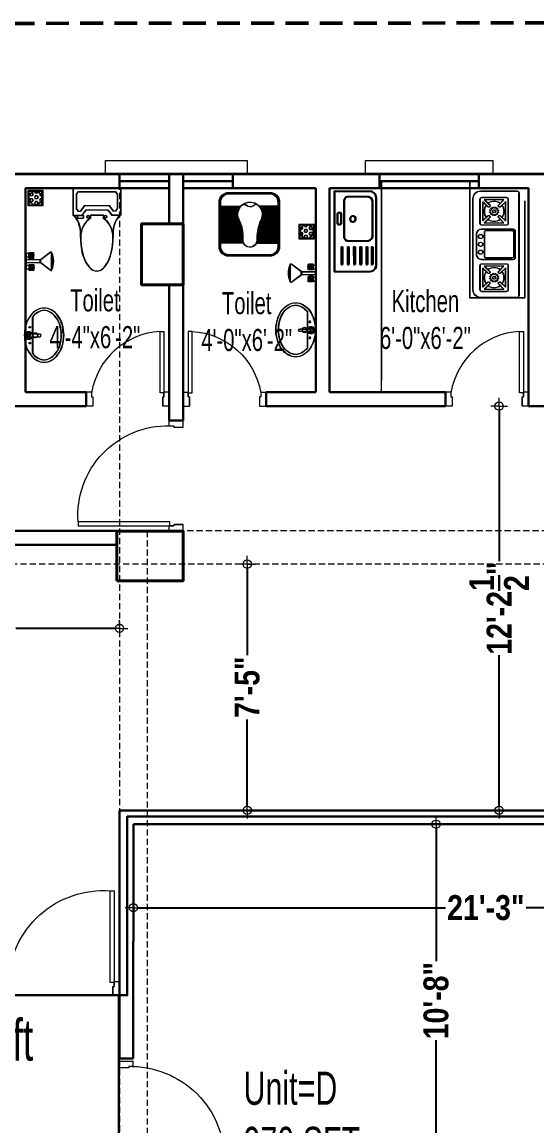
# Model space of a CAD drawing. Header units: inches. Extents: x 64086 to 138972, y -13497 to 16809.
# Drawn here: x 69015.2 to 69201.4, y -4520.2 to -4120.6 of the extents above; entities that cross this region are included whole.
import ezdxf

# ---------------------------------------------------------------- set-up
doc = ezdxf.new("R2010")
doc.units = ezdxf.units.IN
doc.header["$LTSCALE"] = 0.5
doc.header["$MEASUREMENT"] = 0
doc.header["$PDMODE"] = 2
doc.linetypes.add('DASHED', pattern=[0.75, 0.5, -0.25])
doc.layers.get('0').update_dxf_attribs({"lineweight": 13})
for name, color, linetype, lineweight in [('A-TOIL', 6, 'Continuous', 15), ('BEAM 2', 87, 'Continuous', 15), ('Boundary', 6, 'DASHED', 50), ('Column', 1, 'Continuous', 40), ('DIM', 5, 'Continuous', 13), ('e-tv+tel', 5, 'Continuous', 25), ('eq1', 113, 'Continuous', 25), ('f2', 94, 'Continuous', 25), ('fur', 42, 'Continuous', 15), ('FURNITUER', 45, 'Continuous', 15), ('P-BASIN1', 6, 'Continuous', 15), ('P-COMMODE', 6, 'Continuous', 15), ('P-FLOOR-DRAIN', 4, 'Continuous', 15), ('P-SHOWER', 7, 'Continuous', 15), ('railing', 30, 'Continuous', 15), ('Raling', 35, 'Continuous', 20), ('Text-2', 7, 'Continuous', 18), ('W. LIGHT', 6, 'Continuous', 15), ('WALL', 7, 'Continuous', 30), ('Wall_20', 253, 'Continuous', 20)]:
    doc.layers.add(name, color=color, linetype=linetype, lineweight=lineweight)
doc.styles.get("Standard").update_dxf_attribs({"font": 'ARIALNB.TTF'})
doc.styles.add('STYLE1', font='ARIALN.TTF', dxfattribs={"width": 0.8})
doc.dimstyles.new('Column Dim', dxfattribs={"dimtxt": 9, "dimasz": 1.5, "dimexe": 13.25, "dimexo": 11, "dimgap": 1, "dimtad": 0, "dimdec": 1, "dimzin": 0, "dimdsep": 46, "dimlunit": 4, "dimtxsty": 'Standard', "dimblk": 'DIM', "dimcen": 0, "dimse1": 1, "dimse2": 1, "dimclrd": 5, "dimclre": 5, "dimclrt": 7, "dimadec": 0, "dimazin": 0, "dimtfac": 1, "dimtdec": 1, "dimtofl": 0, "dimtmove": 2, "dimatfit": 3, "dimldrblk": 'DIM', "dimfxl": 1, "dimtolj": 1, "dimtzin": 0, "dimarcsym": 0})
pattern_1 = [(225, (19362.28457, 30685.39488), (-0.0883883476, 0.0883883476), [])]

# ---------------------------------------------------------------- blocks, each defined once
blk = doc.blocks.new('toilet d')
at = {"layer": 'railing'}
for p, q in [((98951.72, -21113.88), (98951.72, -21091.64)), ((98951.72, -21091.64), (98953.15, -21091.64)), ((98953.15, -21091.64), (98953.15, -21113.88)), ((98925.06, -21118.64), (98925.06, -21113.64)), ((98927, -21113.64), (98925.06, -21113.64)), ((98926.96, -21113.88), (98926.96, -21115.31)), ((98926.96, -21113.88), (98926.96, -21115.31)), ((98926.96, -21115.31), (98927.44, -21115.31)), ((98927.44, -21115.31), (98927.44, -21118.64)), ((98927.44, -21115.31), (98927.44, -21118.64)), ((98953.15, -21113.88), (98951.72, -21113.88)), ((98952.68, -21115.31), (98952.68, -21118.64)), ((98952.68, -21118.64), (98952.68, -21115.31)), ((98952.68, -21115.31), (98953.15, -21115.31)), ((98955.06, -21113.64), (98953.15, -21113.64)), ((98953.15, -21113.88), (98953.15, -21115.31)), ((98953.15, -21115.31), (98953.15, -21113.88)), ((98955.06, -21113.64), (98955.06, -21118.64)), ((98927.44, -21118.64), (98925.06, -21118.64)), ((98955.06, -21118.64), (98952.68, -21118.64))]:
    blk.add_line(p, q, dxfattribs=at)
blk.add_arc((98953.17, -21118.15), 26.55, 93.112, 170.7406, dxfattribs=at)
blk = doc.blocks.new('r432tg')
at = {"layer": 'railing'}
for p, q in [((152432.88, -26923.5), (152430.5, -26923.5)), ((152430.5, -26923.5), (152430.5, -26928.5)), ((152432.88, -26926.83), (152432.88, -26923.5)), ((152432.88, -26926.83), (152432.88, -26923.5)), ((152470.12, -26926.83), (152470.12, -26923.5)), ((152472.5, -26923.5), (152470.12, -26923.5)), ((152470.12, -26923.5), (152470.12, -26926.83)), ((152472.5, -26928.5), (152472.5, -26923.5)), ((152432.4, -26928.5), (152430.5, -26928.5)), ((152432.4, -26928.26), (152432.4, -26926.83)), ((152432.4, -26928.26), (152432.4, -26926.83)), ((152432.4, -26926.83), (152432.88, -26926.83)), ((152469.17, -26928.26), (152469.17, -26961.45)), ((152470.6, -26928.26), (152469.17, -26928.26)), ((152470.12, -26926.83), (152470.6, -26926.83)), ((152470.6, -26928.26), (152470.6, -26926.83)), ((152470.6, -26926.83), (152470.6, -26928.26)), ((152470.6, -26961.45), (152470.6, -26928.26)), ((152472.5, -26928.5), (152470.6, -26928.5)), ((152469.17, -26961.45), (152470.6, -26961.45))]:
    blk.add_line(p, q, dxfattribs=at)
blk.add_arc((152466.55, -26927.4), 34.15, 181.4428, 274.4026, dxfattribs=at)
blk = doc.blocks.new('door-3')
at = {"layer": 'railing'}
for p, q in [((98873.42, -21113.88), (98873.42, -21080.69)), ((98873.42, -21080.69), (98874.85, -21080.69)), ((98874.85, -21080.69), (98874.85, -21113.88)), ((98836.75, -21118.64), (98836.75, -21113.64)), ((98838.65, -21113.64), (98836.75, -21113.64)), ((98838.66, -21113.88), (98838.66, -21115.31)), ((98838.66, -21113.88), (98838.66, -21115.31)), ((98838.66, -21115.31), (98839.13, -21115.31)), ((98839.13, -21115.31), (98839.13, -21118.64)), ((98839.13, -21115.31), (98839.13, -21118.64)), ((98874.85, -21113.88), (98873.42, -21113.88)), ((98874.37, -21115.31), (98874.37, -21118.64)), ((98874.37, -21118.64), (98874.37, -21115.31)), ((98874.37, -21115.31), (98874.85, -21115.31)), ((98876.75, -21113.64), (98874.85, -21113.64)), ((98874.85, -21113.88), (98874.85, -21115.31)), ((98874.85, -21115.31), (98874.85, -21113.88)), ((98876.75, -21113.64), (98876.75, -21118.64)), ((98839.13, -21118.64), (98836.75, -21118.64)), ((98876.75, -21118.64), (98874.37, -21118.64))]:
    blk.add_line(p, q, dxfattribs=at)
blk.add_arc((98871.12, -21113.08), 32.47, 85.9343, 181.4162, dxfattribs=at)
blk = doc.blocks.new('RFG')
at = {"layer": 'eq1'}
for p, q in [((58975.63, -1234.82), (58975.16, -1234.82)), ((58978, -1234.82), (58977.52, -1234.82)), ((58980.84, -1234.82), (58980.36, -1234.82)), ((58983.67, -1234.82), (58983.2, -1234.82)), ((58986.51, -1234.82), (58986.04, -1234.82)), ((58989.35, -1234.82), (58988.88, -1234.82)), ((58975.63, -1242.84), (58975.16, -1242.84)), ((58978, -1242.84), (58977.52, -1242.84)), ((58980.84, -1242.84), (58980.36, -1242.84)), ((58983.67, -1242.84), (58983.2, -1242.84)), ((58986.51, -1242.84), (58986.04, -1242.84)), ((58989.35, -1242.84), (58988.88, -1242.84))]:
    blk.add_line(p, q, dxfattribs=at)
for points in [[(58976.37, -1209.78), (58992.47, -1209.78), (58992.45, -1245.97), (58976.37, -1245.97, -0.414214), (58973.53, -1243.14), (58973.53, -1212.62, -0.414214)], [(58988.15, -1221.65), (58988.15, -1230.22, -0.414214), (58986.26, -1232.11), (58977.49, -1232.11, -0.414214), (58975.12, -1229.74), (58975.12, -1214.61, -0.414214), (58977.49, -1212.24), (58986.26, -1212.24, -0.414214), (58988.15, -1214.13)], [(58990.06, -1219.46), (58990.42, -1219.46, -0.414214), (58991.13, -1220.17), (58991.13, -1223.99, -0.414214), (58990.42, -1224.7), (58990.06, -1224.7, -0.414214), (58989.35, -1223.99), (58989.35, -1220.17, -0.414214)]]:
    blk.add_lwpolyline(points, format="xyb", close=True, dxfattribs=at)
for points in [[(58975.16, -1234.82), (58975.16, -1242.84)], [(58975.63, -1234.82), (58975.63, -1242.84)], [(58977.52, -1234.82), (58977.52, -1242.84)], [(58978, -1234.82), (58978, -1242.84)], [(58980.36, -1234.82), (58980.36, -1242.84)], [(58980.84, -1234.82), (58980.84, -1242.84)], [(58983.2, -1234.82), (58983.2, -1242.84)], [(58983.67, -1234.82), (58983.67, -1242.84)], [(58986.04, -1234.82), (58986.04, -1242.84)], [(58986.51, -1234.82), (58986.51, -1242.84)], [(58988.88, -1234.82), (58988.88, -1242.84)], [(58989.35, -1234.82), (58989.35, -1242.84)]]:
    blk.add_lwpolyline(points, dxfattribs=at)
blk.add_circle((58984.09, -1222.25), 1.28, dxfattribs=at)
blk = doc.blocks.new('p-basin11')
at = {"lineweight": 13}
for p, q in [((-0.49, 4.45), (-0.49, 0.85)), ((0.5, 0.86), (0.5, 4.45)), ((-7.44, 1.49), (7.15, 1.49))]:
    blk.add_line(p, q, dxfattribs=at)
for centre, radius in [((-3.35, 0.44), 0.298), ((-0.08, 2.58), 0.99), ((0, 0), 0.495), ((3.06, 0.44), 0.298)]:
    blk.add_circle(centre, radius, dxfattribs=at)
for centre, radius, start, end in [((-1.18, 2.6), 11.33, 106.7647, 126.0274), ((-0.15, -0.85), 14.92, 90, 106.7647), ((-0.15, -0.85), 14.92, 73.2353, 90), ((0.89, 2.6), 11.33, 53.9726, 73.2353), ((-5.2, 6.16), 5.84, 150.3366, 180), ((-2.77, 4.78), 8.63, 126.0274, 150.3366), ((-2.77, 4.78), 7.64, 126.0274, 150.3366), ((-2.77, 4.78), 7.64, 126.0274, 150.3366), ((-1.18, 2.6), 10.34, 106.7647, 126.0274), ((-1.18, 2.6), 10.34, 106.7647, 126.0274), ((-0.15, -0.85), 13.93, 90, 106.7647), ((-0.15, -0.85), 13.93, 90, 106.7647), ((-0.15, -0.85), 13.93, 73.2353, 90), ((-0.15, -0.85), 13.93, 73.2353, 90), ((0.89, 2.6), 10.34, 53.9726, 73.2353), ((0.89, 2.6), 10.34, 53.9726, 73.2353), ((2.48, 4.78), 7.64, 29.6634, 53.9726), ((2.48, 4.78), 8.63, 29.6634, 53.9726), ((4.9, 6.16), 5.84, 0, 29.6634), ((-5.2, 6.16), 5.84, 180, 209.6634), ((-5.2, 6.16), 4.85, 150.3366, 180), ((-5.2, 6.16), 4.85, 150.3366, 180), ((-5.2, 6.16), 4.85, 180, 209.6634), ((0, 4.45), 0.495, 0, 180), ((4.9, 6.16), 4.85, 0, 29.6634), ((4.9, 6.16), 4.85, 360, 29.6634), ((4.9, 6.16), 4.85, 330.3366, 0), ((4.9, 6.16), 5.84, 330.3366, 0), ((-2.77, 7.54), 8.63, 209.6634, 233.9726), ((-2.77, 7.54), 7.64, 209.6634, 232.3), ((-1.18, 9.72), 11.33, 233.9726, 253.2353), ((0, 0), 1.48, 109.6514, 70.3603), ((0, 0), 0.99, 120.3431, 59.7554), ((0.89, 9.72), 11.33, 286.7647, 306.0274), ((2.48, 7.54), 7.64, 307.7, 330.3366), ((2.48, 7.54), 8.63, 306.0274, 330.3366), ((-0.15, 13.16), 14.92, 253.2353, 270), ((-0.15, 13.16), 14.92, 270, 286.7647)]:
    blk.add_arc(centre, radius, start, end, dxfattribs=at)
blk = doc.blocks.new('pp-sh')
at = {"ltscale": 0.01}
h = blk.add_hatch(dxfattribs=at)
h.set_pattern_fill('ANSI31', color=256, style=0)
h.set_pattern_definition(pattern_1)
h.paths.add_polyline_path([(18743.58, 25839.35), (18749.1, 25839.35, 0.199471)])
h = blk.add_hatch(dxfattribs=at)
h.set_pattern_fill('ANSI31', color=256, style=0)
h.set_pattern_definition(pattern_1)
h.paths.add_polyline_path([(18745.89, 25835.65), (18746.8, 25835.65, -0.163612), (18746.84, 25835.78), (18745.84, 25835.78, -0.163612)])
for p, q in [((18743.4, 25839), (18745.84, 25835.78)), ((18749.1, 25839.35), (18743.58, 25839.35)), ((18749.28, 25839), (18746.84, 25835.78)), ((18746.84, 25835.78), (18745.84, 25835.78)), ((18746.8, 25835.65), (18745.89, 25835.65)), ((18745.89, 25835.65), (18745.89, 25831.13)), ((18746.8, 25835.65), (18746.8, 25831.13)), ((18745.28, 25833.51), (18743.51, 25833.51)), ((18743.51, 25832.08), (18743.51, 25833.51)), ((18745.28, 25832.08), (18743.51, 25832.08)), ((18743.8, 25832.04), (18743.8, 25831.13)), ((18748.88, 25831.13), (18743.8, 25831.13)), ((18743.95, 25832.08), (18743.95, 25833.51)), ((18744.54, 25833.62), (18744.26, 25833.62)), ((18744.26, 25833.59), (18744.26, 25833.62)), ((18744.4, 25833.59), (18744.4, 25833.62)), ((18744.4, 25832.08), (18744.4, 25833.51)), ((18744.54, 25833.59), (18744.54, 25833.62)), ((18744.84, 25832.08), (18744.84, 25833.51)), ((18744.99, 25832.04), (18744.99, 25831.13)), ((18745.28, 25832.08), (18745.28, 25833.51)), ((18746.8, 25831.13), (18745.89, 25831.13)), ((18747.4, 25832.08), (18747.4, 25833.51)), ((18747.4, 25833.51), (18749.17, 25833.51)), ((18747.4, 25832.08), (18749.17, 25832.08)), ((18747.69, 25832.04), (18747.69, 25831.13)), ((18747.84, 25832.08), (18747.84, 25833.51)), ((18748.15, 25833.59), (18748.15, 25833.62)), ((18748.15, 25833.62), (18748.42, 25833.62)), ((18748.29, 25833.59), (18748.29, 25833.62)), ((18748.29, 25832.08), (18748.29, 25833.51)), ((18748.42, 25833.59), (18748.42, 25833.62)), ((18748.73, 25832.08), (18748.73, 25833.51)), ((18748.88, 25832.04), (18748.88, 25831.13)), ((18749.17, 25832.08), (18749.17, 25833.51))]:
    blk.add_line(p, q, dxfattribs=at)
for centre, radius, start, end in [((18743.58, 25839.13), 0.222, 90, 216.0286), ((18746.34, 25832.71), 7.19, 67.4384, 112.5616), ((18749.1, 25839.13), 0.222, 323.9714, 90), ((18745.67, 25835.65), 0.222, 0, 37.1678), ((18747.02, 25835.65), 0.222, 142.8322, 180), ((18743.73, 25832.87), 0.68, 70.9882, 109.0118), ((18743.73, 25832.72), 0.68, 250.9882, 289.0118), ((18743.73, 25833.55), 0, 152.3346, 180), ((18744.4, 25832.37), 1.22, 68.7379, 111.2621), ((18744.18, 25832.87), 0.68, 70.9882, 109.0118), ((18744.18, 25832.72), 0.68, 250.9882, 289.0118), ((18744.62, 25832.87), 0.68, 70.9882, 109.0118), ((18744.62, 25832.72), 0.68, 250.9882, 289.0118), ((18745.06, 25832.87), 0.68, 70.9882, 109.0118), ((18745.06, 25832.72), 0.68, 250.9882, 289.0118), ((18747.62, 25832.87), 0.68, 70.9882, 109.0118), ((18747.62, 25832.72), 0.68, 250.9882, 289.0118), ((18748.29, 25832.37), 1.22, 68.7379, 111.2621), ((18748.06, 25832.87), 0.68, 70.9882, 109.0118), ((18748.06, 25832.72), 0.68, 250.9882, 289.0118), ((18748.51, 25832.87), 0.68, 70.9882, 109.0118), ((18748.51, 25832.72), 0.68, 250.9882, 289.0118), ((18748.95, 25832.87), 0.68, 70.9882, 109.0118), ((18748.95, 25832.72), 0.68, 250.9882, 289.0118), ((18748.95, 25833.55), 0, 0, 27.6654)]:
    blk.add_arc(centre, radius, start, end, dxfattribs=at)
blk = doc.blocks.new('*X21')
at = {"color": 0}
for p, q in [((348.86, 2156.4), (349.37, 2156.4)), ((349.22, 2157.49), (349.37, 2157.49)), ((349.37, 2156.4), (349.69, 2156.94)), ((349.69, 2156.94), (349.37, 2157.49)), ((350.31, 2158.03), (350.62, 2158.57)), ((350.62, 2157.49), (350.31, 2158.03)), ((350.31, 2155.86), (350.62, 2156.4)), ((350.62, 2158.57), (351.25, 2158.57)), ((350.62, 2157.49), (351.25, 2157.49)), ((350.62, 2156.4), (351.25, 2156.4)), ((351.56, 2158.03), (351.25, 2158.57)), ((351.25, 2157.49), (351.56, 2158.03)), ((351.56, 2155.86), (351.25, 2156.4)), ((352.19, 2156.94), (352.5, 2157.49)), ((352.5, 2156.4), (352.19, 2156.94)), ((352.5, 2157.49), (353.12, 2157.49)), ((352.5, 2156.4), (353.12, 2156.4)), ((353.12, 2156.4), (353.44, 2156.94)), ((353.44, 2156.94), (353.12, 2157.49)), ((349, 2155.32), (349.37, 2155.32)), ((349.69, 2154.78), (349.37, 2155.32)), ((349.51, 2154.48), (349.69, 2154.78)), ((350.62, 2155.32), (350.31, 2155.86)), ((350.41, 2153.86), (350.62, 2154.24)), ((350.62, 2155.32), (351.25, 2155.32)), ((350.62, 2154.24), (351.25, 2154.24)), ((351.25, 2155.32), (351.56, 2155.86)), ((351.56, 2153.7), (351.25, 2154.24)), ((351.56, 2153.69), (351.56, 2153.7)), ((352.19, 2154.78), (352.5, 2155.32)), ((352.5, 2154.24), (352.19, 2154.78)), ((352.5, 2155.32), (353.12, 2155.32)), ((352.5, 2154.24), (352.92, 2154.24)), ((353.43, 2154.79), (353.12, 2155.32))]:
    blk.add_line(p, q, dxfattribs=at)
blk = doc.blocks.new('P-FLOOR')
at = {"layer": 'P-FLOOR-DRAIN'}
for points in [[(-2.08, 5.48), (-2.08, 0.98), (2.42, 0.98), (2.42, 5.48)], [(-1.85, 5.25), (-1.85, 1.2), (2.2, 1.2), (2.2, 5.25)]]:
    blk.add_lwpolyline(points, close=True, dxfattribs=at)
blk.add_circle((0.17, 3.23), 2.02, dxfattribs=at)
at = {"layer": 'P-FLOOR-DRAIN', "xscale": 0.8, "yscale": 0.8, "zscale": 0.8, "rotation": 270}
blk.add_blockref('*X21', (-1724.74, 284.25), dxfattribs=at)
blk = doc.blocks.new('A$C31E24FA5')
at = {"layer": 'fur'}
for p, q in [((0.5, 17.93), (7.16, 17.93)), ((0.5, 17.43), (6.8, 17.43)), ((0.5, 16.93), (6.54, 16.93)), ((0.5, 16.43), (6.35, 16.43)), ((14.06, 17.93), (21.26, 17.93)), ((14.42, 17.43), (21.26, 17.43)), ((14.68, 16.93), (21.26, 16.93)), ((14.87, 16.43), (21.26, 16.43)), ((0.5, 15.93), (6.23, 15.93)), ((0.5, 15.43), (6.2, 15.43)), ((0.5, 14.93), (6.21, 14.93)), ((0.5, 14.43), (6.27, 14.43)), ((0.5, 13.93), (6.37, 13.93)), ((0.5, 13.43), (6.52, 13.43)), ((0.5, 12.93), (6.71, 12.93)), ((0.5, 12.43), (6.97, 12.43)), ((14.27, 12.43), (21.26, 12.43)), ((14.5, 12.93), (21.26, 12.93)), ((14.74, 13.43), (21.26, 13.43)), ((14.91, 13.93), (21.26, 13.93)), ((14.99, 15.93), (21.26, 15.93)), ((15.02, 14.43), (21.26, 14.43)), ((15.06, 15.43), (21.26, 15.43)), ((15.06, 14.93), (21.26, 14.93)), ((0.5, 11.93), (7.17, 11.93)), ((0.5, 11.43), (7.32, 11.43)), ((0.5, 10.93), (7.45, 10.93)), ((0.5, 10.43), (7.57, 10.43)), ((0.5, 9.93), (7.68, 9.93)), ((0.5, 9.43), (7.78, 9.43)), ((0.5, 8.93), (7.87, 8.93)), ((0.5, 8.43), (7.94, 8.43)), ((13.21, 8.43), (21.26, 8.43)), ((13.27, 8.93), (21.26, 8.93)), ((13.35, 9.43), (21.26, 9.43)), ((13.45, 9.93), (21.26, 9.93)), ((13.57, 10.43), (21.26, 10.43)), ((13.71, 10.93), (21.26, 10.93)), ((13.87, 11.43), (21.26, 11.43)), ((14.06, 11.93), (21.26, 11.93)), ((0.5, 7.93), (8, 7.93)), ((0.5, 7.43), (8.06, 7.43)), ((0.5, 6.93), (8.1, 6.93)), ((0.5, 6.43), (8.12, 6.43)), ((0.5, 5.93), (8.14, 5.93)), ((0.5, 5.43), (8.16, 5.43)), ((0.5, 4.93), (8.29, 4.93)), ((13.06, 4.93), (21.26, 4.93)), ((13.13, 6.93), (21.26, 6.93)), ((13.14, 7.43), (21.26, 7.43)), ((13.15, 6.43), (21.26, 6.43)), ((13.16, 7.93), (21.26, 7.93)), ((13.18, 5.43), (21.26, 5.43)), ((13.21, 5.93), (21.26, 5.93))]:
    blk.add_line(p, q, dxfattribs=at)
for points in [[(3.5, 0), (18.26, 0, 0.414214), (21.76, 3.5), (21.76, 19.59, 0.414214), (18.26, 23.09), (3.5, 23.09, 0.414214), (0, 19.59), (0, 3.5, 0.414214)], [(3.5, 0.5), (18.26, 0.5, 0.414214), (21.26, 3.5), (21.26, 19.59, 0.414214), (18.26, 22.59), (3.5, 22.59, 0.414214), (0.5, 19.59), (0.5, 3.5, 0.414214)], [(14.5, 12.93, 1.187601), (6.22, 15.87, 0.159476), (7.07, 12.25, -0.071892), (8.14, 5.92, 1.143323), (13.15, 6.33, -0.127468)]]:
    blk.add_lwpolyline(points, format="xyb", close=True, dxfattribs=at)
for points in [[(8.4, 4.67), (0.5, 4.67), (0.5, 18.07), (7.27, 18.07)], [(12.95, 4.67), (21.26, 4.67), (21.26, 18.07), (13.95, 18.07)]]:
    blk.add_lwpolyline(points, dxfattribs=at)
blk.add_arc((10.58, 20.16), 2.31, 208.2976, 332.3555, dxfattribs=at)
blk = doc.blocks.new('BURNER')
at = {"layer": 'fur'}
for points in [[(-21, -15), (-21, -0.75, -0.414214), (-20.25, 0), (20.25, 0, -0.414214), (21, -0.75), (21, -15, -0.414214), (18, -18), (-18, -18, -0.414214)], [(-18.5, -14.47), (-18.5, -4.97, -0.414214), (-17.75, -4.22), (-8.25, -4.22, -0.414214), (-7.5, -4.97), (-7.5, -14.47, -0.414214), (-8.25, -15.22), (-17.75, -15.22, -0.414214)], [(-5.9, -2.13), (-5.9, -14.72, 0.414214), (-3.9, -16.72), (3.94, -16.72, 0.414214), (5.94, -14.72), (5.94, -2.13, 0.414214), (5.19, -1.38), (-5.15, -1.38, 0.414214)], [(-5.32, -2.63), (-5.32, -12.88, 0.414214), (-4.57, -13.63), (4.53, -13.63, 0.414214), (5.28, -12.88), (5.28, -2.63, 0.414214), (4.53, -1.88), (-4.57, -1.88, 0.414214)], [(7.67, -14.47), (7.67, -4.97, -0.414214), (8.42, -4.22), (17.92, -4.22, -0.414214), (18.67, -4.97), (18.67, -14.47, -0.414214), (17.92, -15.22), (8.42, -15.22, -0.414214)], [(-17.5, -5.93), (-17.5, -13.51), (-15.47, -11.48, -0.414214), (-14.91, -11.48), (-14.76, -11.62, -0.414214), (-14.76, -12.19), (-16.79, -14.22), (-9.21, -14.22), (-11.24, -12.19, -0.414214), (-11.24, -11.62), (-11.1, -11.48, -0.414214), (-10.53, -11.48), (-8.5, -13.51), (-8.5, -5.93), (-10.53, -7.96, -0.414214), (-11.1, -7.96), (-11.24, -7.81, -0.414214), (-11.24, -7.25), (-9.21, -5.22), (-16.79, -5.22), (-14.76, -7.25, -0.414214), (-14.76, -7.81), (-14.91, -7.96, -0.414214), (-15.47, -7.96)], [(-13.5, -8.05, -0.029973), (-13.29, -8, 0.921201), (-12.6, -8.03, -0.029973), (-12.4, -8.09, 0.921201), (-11.8, -8.46, -0.029973), (-11.66, -8.61, 0.921201), (-11.33, -9.22, -0.029973), (-11.29, -9.43, 0.921201), (-11.31, -10.12, -0.029973), (-11.37, -10.32, 0.921201), (-11.74, -10.91, -0.029973), (-11.89, -11.06, 0.921201), (-12.51, -11.39, -0.029973), (-12.71, -11.43, 0.921201), (-13.4, -11.41, -0.029973), (-13.6, -11.35, 0.921201), (-14.2, -10.98, -0.029973), (-14.34, -10.83, 0.921201), (-14.67, -10.21, -0.029973), (-14.71, -10.01, 0.921201), (-14.69, -9.31, -0.029973), (-14.63, -9.11, 0.921201), (-14.26, -8.52, -0.029973), (-14.11, -8.38, 0.921201)], [(8.67, -5.93), (8.67, -13.51), (10.7, -11.48, -0.414214), (11.26, -11.48), (11.4, -11.62, -0.414214), (11.4, -12.19), (9.37, -14.22), (16.96, -14.22), (14.93, -12.19, -0.414214), (14.93, -11.62), (15.07, -11.48, -0.414214), (15.64, -11.48), (17.67, -13.51), (17.67, -5.93), (15.64, -7.96, -0.414214), (15.07, -7.96), (14.93, -7.81, -0.414214), (14.93, -7.25), (16.96, -5.22), (9.37, -5.22), (11.4, -7.25, -0.414214), (11.4, -7.81), (11.26, -7.96, -0.414214), (10.7, -7.96)], [(12.67, -8.05, -0.029973), (12.87, -8, 0.921201), (13.57, -8.03, -0.029973), (13.77, -8.09, 0.921201), (14.36, -8.46, -0.029973), (14.51, -8.61, 0.921201), (14.83, -9.22, -0.029973), (14.88, -9.43, 0.921201), (14.86, -10.12, -0.029973), (14.8, -10.32, 0.921201), (14.43, -10.91, -0.029973), (14.28, -11.06, 0.921201), (13.66, -11.39, -0.029973), (13.46, -11.43, 0.921201), (12.76, -11.41, -0.029973), (12.56, -11.35, 0.921201), (11.97, -10.98, -0.029973), (11.83, -10.83, 0.921201), (11.5, -10.21, -0.029973), (11.45, -10.01, 0.921201), (11.48, -9.31, -0.029973), (11.54, -9.11, 0.921201), (11.91, -8.52, -0.029973), (12.06, -8.38, 0.921201)]]:
    blk.add_lwpolyline(points, format="xyb", close=True, dxfattribs=at)
for centre, radius in [((-13.01, -9.75), 0.597), ((13.19, -9.75), 0.597), ((-3.07, -15.05), 0.834), ((0.02, -15.05), 0.834), ((3.11, -15.05), 0.834)]:
    blk.add_circle(centre, radius, dxfattribs=at)
for centre, start, end in [((-13, -9.72), 142.3105, 217.6895), ((-13, -9.72), 52.3105, 127.6895), ((-13, -9.72), 322.3105, 37.6895), ((13.17, -9.72), 142.3105, 217.6895), ((13.17, -9.72), 52.3105, 127.6895), ((13.17, -9.72), 322.3105, 37.6895), ((-13, -9.72), 232.3105, 307.6895), ((13.17, -9.72), 232.3105, 307.6895)]:
    blk.add_arc(centre, 3.93, start, end, dxfattribs=at)
blk = doc.blocks.new('A$C3B0820DD')
at = {"layer": 'A-TOIL'}
for p, q in [((0, 26.47), (0, 17.65)), ((0, 26.47), (15.1, 26.47)), ((1.03, 24.26), (1.72, 25.14)), ((1.72, 25.14), (13.38, 25.14)), ((13.38, 25.14), (14.07, 24.26)), ((15.1, 26.47), (15.1, 17.65)), ((1.03, 24.26), (1.03, 19.85)), ((14.07, 24.26), (14.07, 19.85)), ((0, 17.65), (2.74, 17.65)), ((1.72, 18.97), (1.03, 19.85)), ((1.37, 17.65), (1.37, 16.76)), ((1.72, 18.97), (2.32, 18.97)), ((3.69, 20.73), (2.32, 18.97)), ((4.12, 19.41), (2.74, 17.65)), ((3.09, 17.65), (2.74, 17.65)), ((3.69, 20.73), (11.41, 20.73)), ((4.12, 19.41), (10.98, 19.41)), ((5.49, 17.65), (5.49, 16.65)), ((9.61, 17.65), (5.49, 17.65)), ((9.61, 17.65), (9.61, 16.65)), ((10.98, 19.41), (12.35, 17.65)), ((11.41, 20.73), (12.78, 18.97)), ((15.1, 17.65), (12.35, 17.65)), ((13.38, 18.97), (12.78, 18.97)), ((14.07, 19.85), (13.38, 18.97)), ((1.37, 16.76), (3.09, 16.76))]:
    blk.add_line(p, q, dxfattribs=at)
for centre, major_axis, start_param, end_param in [((-3.71, 11.66), (0, 7.94), 4.576272, 5.566047), ((3.09, 17.2), (0, 0.441), 3.141593, 6.283185), ((4.8, 17.2), (0, 0.441), 4.712389, 10.995574), ((10.29, 17.2), (0, 0.441), 4.712389, 10.995574), ((18.81, 11.66), (0, 7.94), 0.717138, 1.706913), ((7.55, 10.59), (0, 6.62), 0.411517, 1.570796), ((7.55, 10.59), (0, 6.62), -1.570796, -0.411517), ((15.53, 10.59), (0, 16.88), 1.570797, 1.824118), ((-0.44, 10.59), (0, 16.88), 4.459068, 4.712388), ((11.59, 9.28), (0, 11.65), 1.824118, 2.129396), ((3.5, 9.28), (0, 11.65), 4.153789, 4.459067), ((9.11, 7.28), (0, 7.88), 2.129396, 2.556312), ((7.55, 4.25), (0, 4.25), 2.556313, 3.141592), ((7.55, 4.25), (0, 4.25), 3.141593, 3.726873), ((5.99, 7.28), (0, 7.88), 3.726874, 4.153789)]:
    blk.add_ellipse(centre, major_axis=major_axis, ratio=0.777778, start_param=start_param, end_param=end_param, dxfattribs=at)
blk = doc.blocks.new('DIM')
at = {"layer": 'DIM'}
for q in [(-2, 0), (0, 2), (0, -2), (2, 0)]:
    blk.add_line((0, 0), q, dxfattribs=at)
blk.add_circle((0, 0), 1, dxfattribs=at)
blk = doc.blocks.new('*D536')
at = {"layer": 'Defpoints', "color": 0, "lineweight": 30, "ltscale": 15, "transparency": 16777216}
for p in [(69135.47, -4259.62), (69135.47, -4405.95), (69187.71, -4405.95)]:
    blk.add_point(p, dxfattribs=at)
at = {"layer": 'FURNITUER', "color": 5, "lineweight": -2, "ltscale": 15, "transparency": 16777216}
for p, q in [((69187.71, -4261.12), (69187.71, -4315.73)), ((69187.71, -4404.45), (69187.71, -4349.84))]:
    blk.add_line(p, q, dxfattribs=at)
at = {"layer": 'FURNITUER', "color": 5, "lineweight": -2, "ltscale": 15, "transparency": 16777216, "xscale": 1.5, "yscale": 1.5, "zscale": 1.5}
for p, rotation in [((69187.71, -4259.62), 90), ((69187.71, -4405.95), 270)]:
    blk.add_blockref('DIM', p, dxfattribs=dict(at, rotation=rotation))
at = {"layer": 'FURNITUER', "color": 7, "lineweight": 30, "ltscale": 15, "transparency": 16777216, "insert": (69187.71, -4332.78), "char_height": 9, "attachment_point": 5, "rotation": 90}
blk.add_mtext('\\A1;12\'-2{\\H1x;\\S1/2;}"', dxfattribs=at)
blk = doc.blocks.new('*D539')
at = {"layer": 'Defpoints', "color": 0, "lineweight": 30, "ltscale": 15, "transparency": 16777216}
for p in [(69151.93, -4410.95), (69151.93, -4538.71), (69164.93, -4538.71)]:
    blk.add_point(p, dxfattribs=at)
at = {"layer": 'FURNITUER', "color": 5, "lineweight": -2, "ltscale": 15, "transparency": 16777216}
for p, q in [((69164.93, -4412.45), (69164.93, -4460.5)), ((69164.93, -4537.21), (69164.93, -4489.15))]:
    blk.add_line(p, q, dxfattribs=at)
at = {"layer": 'FURNITUER', "color": 5, "lineweight": -2, "ltscale": 15, "transparency": 16777216, "xscale": 1.5, "yscale": 1.5, "zscale": 1.5}
for p, rotation in [((69164.93, -4410.95), 90), ((69164.93, -4538.71), 270)]:
    blk.add_blockref('DIM', p, dxfattribs=dict(at, rotation=rotation))
at = {"layer": 'FURNITUER', "color": 7, "lineweight": 30, "ltscale": 15, "transparency": 16777216, "insert": (69164.93, -4474.83), "char_height": 9, "attachment_point": 5, "rotation": 90}
blk.add_mtext('\\A1;10\'-8"', dxfattribs=at)
blk = doc.blocks.new('*D542')
at = {"layer": 'Defpoints', "color": 0, "lineweight": 30, "ltscale": 15, "transparency": 16777216}
for p in [(69055.43, -4438.49), (69310.39, -4438.59), (69055.43, -4441.2)]:
    blk.add_point(p, dxfattribs=at)
at = {"layer": 'FURNITUER', "color": 5, "lineweight": -2, "ltscale": 15, "transparency": 16777216}
for p, q in [((69056.93, -4441.2), (69168.31, -4441.2)), ((69308.89, -4441.2), (69197.51, -4441.2))]:
    blk.add_line(p, q, dxfattribs=at)
at = {"layer": 'FURNITUER', "color": 5, "lineweight": -2, "ltscale": 15, "transparency": 16777216, "xscale": 1.5, "yscale": 1.5, "zscale": 1.5, "rotation": 180}
blk.add_blockref('DIM', (69055.43, -4441.2), dxfattribs=at)
at = {"layer": 'FURNITUER', "color": 5, "lineweight": -2, "ltscale": 15, "transparency": 16777216, "xscale": 1.5, "yscale": 1.5, "zscale": 1.5}
blk.add_blockref('DIM', (69310.39, -4441.2), dxfattribs=at)
at = {"layer": 'FURNITUER', "color": 7, "lineweight": 30, "ltscale": 15, "transparency": 16777216, "insert": (69182.91, -4441.2), "char_height": 9, "attachment_point": 5}
blk.add_mtext('\\A1;21\'-3"', dxfattribs=at)
blk = doc.blocks.new('*D543')
at = {"layer": 'Defpoints', "color": 0, "lineweight": 30, "ltscale": 15, "transparency": 16777216}
for p in [(69089.95, -4316.83), (69089.95, -4405.95), (69096.61, -4405.95)]:
    blk.add_point(p, dxfattribs=at)
at = {"layer": 'FURNITUER', "color": 5, "lineweight": -2, "ltscale": 15, "transparency": 16777216}
for p, q in [((69096.61, -4318.33), (69096.61, -4349.74)), ((69096.61, -4404.45), (69096.61, -4373.04))]:
    blk.add_line(p, q, dxfattribs=at)
at = {"layer": 'FURNITUER', "color": 5, "lineweight": -2, "ltscale": 15, "transparency": 16777216, "xscale": 1.5, "yscale": 1.5, "zscale": 1.5}
for p, rotation in [((69096.61, -4316.83), 90), ((69096.61, -4405.95), 270)]:
    blk.add_blockref('DIM', p, dxfattribs=dict(at, rotation=rotation))
at = {"layer": 'FURNITUER', "color": 7, "lineweight": 30, "ltscale": 15, "transparency": 16777216, "insert": (69096.61, -4361.39), "char_height": 9, "attachment_point": 5, "rotation": 90}
blk.add_mtext('\\A1;7\'-5"', dxfattribs=at)
blk = doc.blocks.new('*D544')
at = {"layer": 'Defpoints', "color": 0, "lineweight": 30, "ltscale": 15, "transparency": 16777216}
for p in [(68952.17, -4340.07), (68952.17, -4340.07), (69050.41, -4340.07)]:
    blk.add_point(p, dxfattribs=at)
at = {"layer": 'FURNITUER', "color": 5, "lineweight": -2, "ltscale": 15, "transparency": 16777216}
for p, q in [((68953.67, -4340.07), (68989.63, -4340.07)), ((69048.91, -4340.07), (69012.94, -4340.07))]:
    blk.add_line(p, q, dxfattribs=at)
at = {"layer": 'FURNITUER', "color": 5, "lineweight": -2, "ltscale": 15, "transparency": 16777216, "xscale": 1.5, "yscale": 1.5, "zscale": 1.5, "rotation": 180}
blk.add_blockref('DIM', (68952.17, -4340.07), dxfattribs=at)
at = {"layer": 'FURNITUER', "color": 5, "lineweight": -2, "ltscale": 15, "transparency": 16777216, "xscale": 1.5, "yscale": 1.5, "zscale": 1.5}
blk.add_blockref('DIM', (69050.41, -4340.07), dxfattribs=at)
at = {"layer": 'FURNITUER', "color": 7, "lineweight": 30, "ltscale": 15, "transparency": 16777216, "insert": (69001.29, -4340.07), "char_height": 9, "attachment_point": 5}
blk.add_mtext('\\A1;8\'-2"', dxfattribs=at)

msp = doc.modelspace()

# ---------------------------------------------------------------- linework, layer by layer
at = {"layer": 'BEAM 2', "linetype": 'DASHED', "ltscale": 9}
for p, q in [((69421.42, -4175.68), (68355.42, -4175.68)), ((68401.42, -4175.68), (69421.42, -4175.68)), ((69050.41, -4175.69), (69050.41, -4701.7)), ((69421.42, -4304.83), (68931.96, -4304.83)), ((69060.41, -4304.83), (69060.41, -4701.7)), ((69428.56, -4316.83), (68362.56, -4316.83))]:
    msp.add_line(p, q, dxfattribs=at)
at = {"layer": 'Boundary', "color": 1, "ltscale": 33}
msp.add_lwpolyline([(69530.85, -4120.63), (69674.44, -4725.62), (68330.44, -4725.71), (68330.85, -4121.71), (69530.85, -4120.63)], dxfattribs=at)
at = {"layer": 'Column'}
for points in [[(69073.41, -4193.71), (69058.41, -4193.71), (69058.41, -4215.71), (69073.41, -4215.71)], [(69049.41, -4322.84), (69073.41, -4322.84), (69073.41, -4304.84), (69049.41, -4304.84)]]:
    msp.add_lwpolyline(points, close=True, dxfattribs=at)
at = {"layer": 'e-tv+tel', "lineweight": 30}
for p, q in [((69068.41, -4175.69), (69050.41, -4175.69)), ((69050.41, -4178.19), (69068.41, -4178.19)), ((69073.41, -4178.19), (69091.41, -4178.19)), ((69144.4, -4175.69), (69180.4, -4175.69)), ((69144.4, -4178.19), (69180.4, -4178.19)), ((69050.41, -4180.69), (69068.41, -4180.69)), ((69144.4, -4180.69), (69180.4, -4180.69))]:
    msp.add_line(p, q, dxfattribs=at)
msp.add_lwpolyline([(69073.41, -4180.69), (69073.41, -4175.69), (69091.41, -4175.69), (69091.41, -4180.69)], close=True, dxfattribs=at)
at = {"layer": 'FURNITUER', "lineweight": 30, "ltscale": 15}
for points in [[(68855.57, -4175.52), (69457.22, -4175.52), (69457.22, -4422.17), (69457.22, -4424.73), (69250.69, -4424.73), (69250.69, -4408.23), (69053.23, -4408.23), (69053.23, -4472.89), (69050.2, -4472.89), (68949.17, -4472.89), (68949.17, -4306.92), (68855.57, -4306.92), (68855.57, -4175.52)], [(69053.23, -4472.89), (69053.23, -4408.23), (69250.69, -4408.23), (69250.69, -4424.73), (69457.22, -4424.73), (69457.22, -4422.17), (69508.39, -4422.17), (69520.43, -4518.52), (69525.23, -4518.54), (69522.16, -4607.33), (69542.22, -4607.54), (69542.22, -4701.54), (68980.2, -4701.54), (68980, -4677.54), (68978.2, -4677.54), (68978.2, -4627.54), (69050.2, -4627.54), (69050.2, -4538.53), (69050.21, -4472.89), (69053.23, -4472.89)]]:
    msp.add_lwpolyline(points, dxfattribs=at)
at = {"layer": 'Raling'}
for p, q in [((69145.03, -4178.29), (69145.03, -4254.62)), ((69145.17, -4178.25), (69145.17, -4250.41))]:
    msp.add_line(p, q, dxfattribs=at)
for points in [[(69177.02, -4178.39), (69177.02, -4220.39), (69197.02, -4220.39), (69197.02, -4185.39)], [(69177.16, -4178.36), (69177.16, -4220.36), (69197.16, -4220.36), (69197.16, -4185.35)], [(69198.19, -4185.61), (69198.19, -4180.62), (69178.19, -4180.62)], [(69198.33, -4185.58), (69198.33, -4180.58), (69178.33, -4180.58)], [(69198.39, -4185.78), (69198.39, -4180.79), (69178.39, -4180.79)]]:
    msp.add_lwpolyline(points, dxfattribs=at)
at = {"layer": 'WALL', "color": 0, "ltscale": 3}
for p, q in [((68987.41, -4175.69), (69050.41, -4175.69)), ((69016.41, -4175.68), (69016.41, -4175.69)), ((69050.41, -4180.69), (69050.41, -4175.69)), ((69068.41, -4175.68), (69068.41, -4193.71)), ((69068.41, -4175.69), (69088.41, -4175.69)), ((69068.41, -4180.69), (69068.41, -4175.69)), ((69073.41, -4175.68), (69073.41, -4193.71)), ((69091.41, -4175.69), (69144.4, -4175.69)), ((69091.41, -4180.69), (69091.41, -4175.69)), ((69091.41, -4180.69), (69091.41, -4175.69)), ((69121.41, -4175.68), (69121.41, -4175.69)), ((69126.41, -4175.68), (69126.41, -4175.69)), ((69144.4, -4180.69), (69144.4, -4175.69)), ((69180.4, -4175.69), (69198.39, -4175.69)), ((69180.4, -4180.69), (69180.4, -4175.69)), ((69198.39, -4175.68), (69198.39, -4175.69)), ((69198.39, -4175.69), (69230.39, -4175.69)), ((69016.41, -4180.69), (69016.41, -4254.62)), ((69016.41, -4180.69), (69031.15, -4180.69)), ((69016.41, -4180.69), (69050.41, -4180.69)), ((69019.41, -4180.69), (69046.41, -4180.69)), ((69073.41, -4180.69), (69088.41, -4180.69)), ((69091.41, -4180.69), (69121.41, -4180.69)), ((69121.41, -4180.69), (69121.41, -4254.62)), ((69126.41, -4180.69), (69144.4, -4180.69)), ((69126.41, -4180.69), (69126.41, -4254.62)), ((69180.4, -4180.69), (69198.39, -4180.69)), ((69198.39, -4180.79), (69198.39, -4259.62)), ((69068.41, -4215.71), (69068.41, -4264.83)), ((69073.41, -4215.71), (69073.41, -4264.83)), ((69016.41, -4254.62), (69038.41, -4254.62)), ((69038.41, -4259.62), (69038.41, -4254.62)), ((69121.41, -4254.62), (69103.41, -4254.62)), ((69103.41, -4254.62), (69103.41, -4259.62)), ((69126.41, -4254.62), (69168.39, -4254.62)), ((69168.39, -4254.62), (69168.39, -4259.62)), ((69011.41, -4259.62), (69038.41, -4259.62)), ((69103.41, -4259.62), (69121.41, -4259.62)), ((69121.41, -4259.62), (69168.39, -4259.62)), ((69198.39, -4259.62), (69248.39, -4259.62)), ((69070.41, -4302.33), (69070.41, -4302.33)), ((68871.41, -4304.83), (69073.41, -4304.83)), ((68931.96, -4309.83), (69049.41, -4309.83)), ((69050.44, -4405.95), (69248.43, -4405.95)), ((69050.44, -4405.95), (69050.44, -4412.37)), ((69055.41, -4495.75), (69055.44, -4410.95)), ((69055.44, -4410.95), (69248.43, -4410.95)), ((69050.41, -4458.52), (69050.44, -4412.37)), ((69050.41, -4495.75), (69050.41, -4458.52)), ((69050.41, -4495.75), (69050.41, -4483.75)), ((69050.41, -4495.75), (69055.41, -4495.75))]:
    msp.add_line(p, q, dxfattribs=at)
at = {"layer": 'WALL', "ltscale": 3}
msp.add_line((69068.41, -4264.83), (69073.41, -4264.83), dxfattribs=at)
at = {"layer": 'WALL'}
msp.add_line((69073.41, -4309.83), (69073.41, -4304.83), dxfattribs=at)
at = {"layer": 'WALL', "lineweight": 30, "ltscale": 15}
msp.add_lwpolyline([(68355.42, -4175.68), (69457.22, -4175.68), (69457.22, -4422.17), (69508.58, -4422.17), (69520.64, -4518.69), (69525.43, -4518.71), (69525.36, -4607.5), (69542.42, -4607.5), (69542.42, -4701.71), (68355.42, -4701.71), (68355.42, -4175.68)], dxfattribs=at)
at = {"layer": 'Wall_20'}
for points in [[(69050.41, -4175.69), (69045.41, -4175.69), (69045.41, -4170.69), (69091.55, -4170.69), (69096.55, -4170.69), (69096.55, -4175.69)], [(69144.4, -4175.69), (69139.4, -4175.69), (69139.4, -4170.69), (69180.45, -4170.69), (69185.45, -4170.69), (69185.45, -4175.69)]]:
    msp.add_lwpolyline(points, dxfattribs=at)

# ---------------------------------------------------------------- block references
at = {"layer": 'f2', "xscale": -0.7999999999593104, "yscale": 0.7999999999883585, "zscale": 0.8, "rotation": 0.03364427398062197}
for p in [(116321.46, -3186.41), (116321.6, -3186.37)]:
    msp.add_blockref('RFG', p, dxfattribs=at)
at = {"layer": 'fur', "xscale": 0.9180270000360906, "yscale": 0.9180270000360906, "zscale": 0.9180270000360906, "rotation": 270}
for p in [(69194.78, -4201.07, -703.04), (69194.92, -4201.04, -703.04)]:
    msp.add_blockref('BURNER', p, dxfattribs=at)
at = {"layer": 'P-BASIN1', "yscale": 0.8999999999941792, "zscale": 0.8999999999999773}
for p, xscale, rotation in [((69119.62, -4232.17), -0.9000000000232831, 90), ((69119.76, -4232.14), -0.9000000000232831, 90), ((69017.54, -4234.09), 0.9000000000232831, 270), ((69017.68, -4234.06), 0.9000000000232831, 270)]:
    msp.add_blockref('p-basin11', p, dxfattribs=dict(at, xscale=xscale, rotation=rotation))
at = {"layer": 'P-COMMODE', "xscale": 1.142307692440227, "yscale": 1.142307692265604, "zscale": 1.142307692307668}
for p in [(69033.51, -4210.75), (69033.65, -4210.72)]:
    msp.add_blockref('A$C3B0820DD', p, dxfattribs=at)
at = {"layer": 'P-COMMODE', "xscale": -1}
for p in [(69108.18, -4205.38), (69108.33, -4205.35)]:
    msp.add_blockref('A$C31E24FA5', p, dxfattribs=at)
at = {"layer": 'P-FLOOR-DRAIN', "linetype": 'Continuous', "yscale": 1.199999999982538, "zscale": 1.200000000000045}
for p, xscale, rotation in [((69016.04, -4184.16), 1.199999999953434, 270), ((69016.19, -4184.13), 1.199999999953434, 270), ((69121.93, -4196.26), -1.199999999953434, 90), ((69122.07, -4196.22), -1.199999999953434, 90)]:
    msp.add_blockref('P-FLOOR', p, dxfattribs=dict(at, xscale=xscale, rotation=rotation))
at = {"layer": 'P-SHOWER', "yscale": 1.125, "zscale": 1.125}
for p, xscale, rotation in [((39956.58, 16882.38, -703.04), 1.125, 270), ((39956.72, 16882.41, -703.04), 1.125, 270), ((98181.42, 16878.14, -703.04), -1.125, 90), ((98181.56, 16878.17, -703.04), -1.125, 90)]:
    msp.add_blockref('pp-sh', p, dxfattribs=dict(at, xscale=xscale, rotation=rotation))
at = {"layer": 'railing'}
for p in [(-29886.65, 16859.02), (-29756.66, 16859.02)]:
    msp.add_blockref('toilet d', p, dxfattribs=at)
at = {"layer": 'railing', "xscale": -1}
msp.add_blockref('toilet d', (168028.46, 16859.02), dxfattribs=at)
at = {"layer": 'railing', "xscale": -1, "rotation": 90}
msp.add_blockref('door-3', (47954.77, 94571.92), dxfattribs=at)
at = {"layer": 'WALL', "xscale": -1}
for p, rotation in [((-83422.12, -31396.56), 180), ((42126.91, 147933.79), 90)]:
    msp.add_blockref('r432tg', p, dxfattribs=dict(at, rotation=rotation))

# ---------------------------------------------------------------- texts
at = {"layer": 'Text-2', "style": 'STYLE1'}
for s, insert, char_height, width, attachment_point in [('Toilet\\P4\'-4"x6\'-2"', (69041.52, -4217.34), 8, 52.7533, 2), ('Toilet\\P4\'-0"x6\'-2"', (69096.42, -4218.36), 8, 52.7533, 2), ('Kitchen\\P6\'-0"x6\'-2"', (69161.06, -4217.62), 8, 52.7533, 2), ('Unit=D\\P970 SFT', (69095.28, -4500.51), 12, 54.8719, 1)]:
    msp.add_mtext(s, dxfattribs=dict(at, insert=insert, char_height=char_height, width=width, attachment_point=attachment_point))
at = {"layer": 'W. LIGHT', "insert": (68977.99, -4481.53), "char_height": 15, "width": 78.3249, "attachment_point": 1, "style": 'STYLE1'}
msp.add_mtext('256 sft', dxfattribs=at)

# ---------------------------------------------------------------- dimensions: what is measured, and where the dimension line sits
at = {"layer": 'FURNITUER', "lineweight": 30, "ltscale": 15}
for base, p1, p2, picture, middle in [((69187.71, -4405.95), (69135.47, -4259.62), (69135.47, -4405.95), '*D536', (69187.71, -4332.78)), ((69096.61, -4405.95), (69089.95, -4316.83), (69089.95, -4405.95), '*D543', (69096.61, -4361.39)), ((69164.93, -4538.71), (69151.93, -4410.95), (69151.93, -4538.71), '*D539', (69164.93, -4474.83))]:
    dim = msp.add_linear_dim(base=base, p1=p1, p2=p2, angle=90, dimstyle='Column Dim', override={"dimfxl": 4}, dxfattribs=at)
    dim.commit()
    dim.dimension.update_dxf_attribs({"geometry": picture, "text_midpoint": middle})
for base, p1, p2, picture, middle in [((68952.17, -4340.07), (69050.41, -4340.07), (68952.17, -4340.07), '*D544', (69001.29, -4340.07)), ((69055.43, -4441.2), (69310.39, -4438.59), (69055.43, -4438.49), '*D542', (69182.91, -4441.2))]:
    dim = msp.add_linear_dim(base=base, p1=p1, p2=p2, dimstyle='Column Dim', override={"dimfxl": 4}, dxfattribs=at)
    dim.commit()
    dim.dimension.update_dxf_attribs({"geometry": picture, "text_midpoint": middle})

doc.saveas('drawing.dxf')
